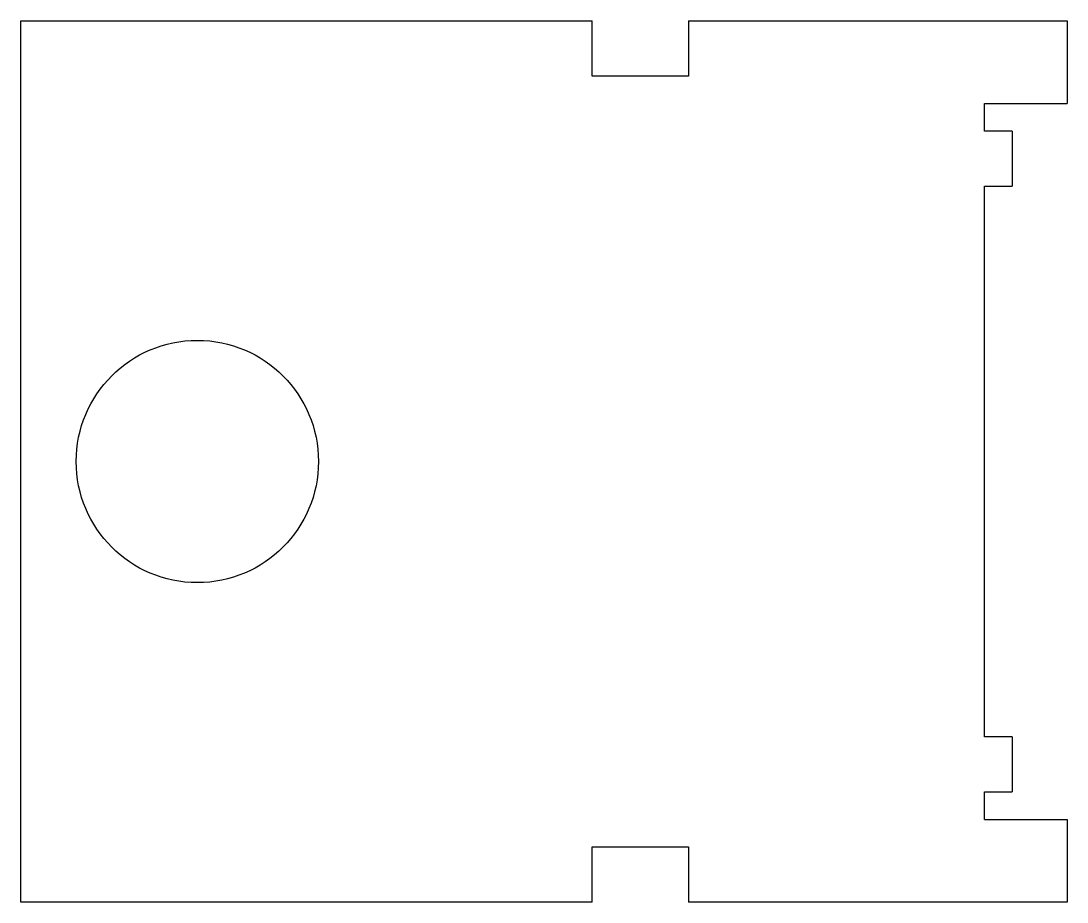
# Model space of a CAD drawing. Header units: inches. Extents: x 0 to 4.75, y 0 to 4.
import ezdxf

# ---------------------------------------------------------------- set-up
doc = ezdxf.new("R2010")
doc.units = ezdxf.units.IN
doc.header["$MEASUREMENT"] = 0
doc.layers.add('CUT', color=7, linetype='Continuous')

msp = doc.modelspace()

# ---------------------------------------------------------------- linework, layer by layer
at = {"layer": 'CUT'}
for p, q in [((0, 4), (2.5937, 4)), ((0, 0), (0, 4)), ((2.5937, 3.75), (2.5937, 4)), ((3.0312, 4), (3.0312, 3.75)), ((3.0312, 4), (4.5, 4)), ((4.5, 4), (4.75, 4)), ((4.5, 4), (4.5, 4)), ((4.75, 4), (4.75, 3.625)), ((3.0312, 3.75), (2.5937, 3.75)), ((4.375, 3.5), (4.375, 3.625)), ((4.375, 3.625), (4.75, 3.625)), ((4.5, 3.5), (4.375, 3.5)), ((4.5, 3.5), (4.5, 3.25)), ((4.375, 3.25), (4.5, 3.25)), ((4.375, 0.75), (4.375, 3.25)), ((4.5, 0.75), (4.375, 0.75)), ((4.5, 0.75), (4.5, 0.5)), ((4.375, 0.5), (4.5, 0.5)), ((4.375, 0.375), (4.375, 0.5)), ((4.375, 0.375), (4.75, 0.375)), ((4.75, 0.375), (4.75, 0)), ((2.5937, 0.2501), (3.0312, 0.2501)), ((2.5937, 0), (2.5937, 0.2501)), ((3.0312, 0.2501), (3.0312, 0)), ((2.5937, 0), (0, 0)), ((4.5, 0), (3.0312, 0)), ((4.5, 0), (4.5, 0)), ((4.75, 0), (4.5, 0))]:
    msp.add_line(p, q, dxfattribs=at)
msp.add_circle((0.801, 2), 0.55, dxfattribs=at)

doc.saveas('drawing.dxf')
